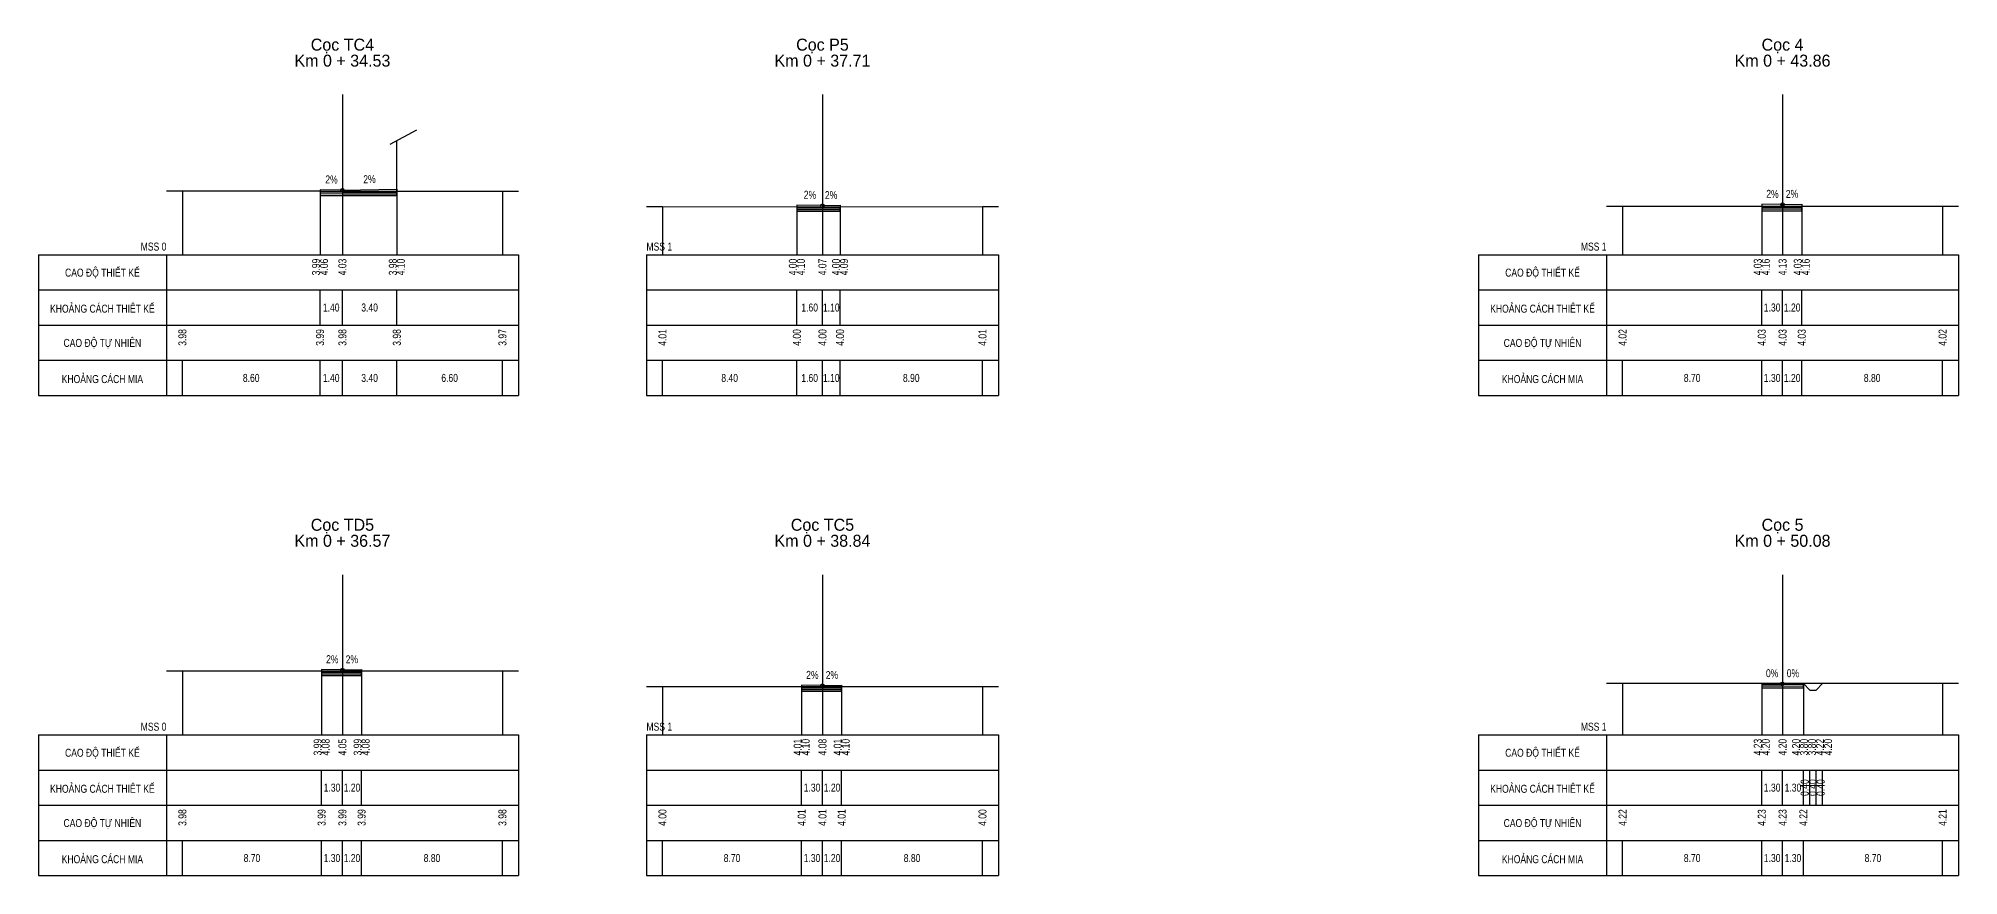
# Model space of a CAD drawing. Header units: inches. Extents: x 245 to 635, y -283 to 90.
# Drawn here: x 514.6 to 634.6, y -282.7 to -230.4 of the extents above; entities that cross this region are included whole.
import ezdxf
from ezdxf.enums import TextEntityAlignment as Align

# ---------------------------------------------------------------- set-up
doc = ezdxf.new("R2010")
doc.units = ezdxf.units.IN
doc.header["$MEASUREMENT"] = 0
for name, color, linetype in [('Bang TN tu nhien', 3, 'Continuous'), ('Dien thiet ke TN', 2, 'Continuous'), ('Duong cu', 8, 'Continuous'), ('Duong do thiet ke', 2, 'Continuous'), ('Duong dong trac ngang tu nhien', 9, 'Continuous'), ('KH_VAT', 8, 'Continuous'), ('Mat duong PD 1', 1, 'Continuous'), ('Taluy', 1, 'Continuous'), ('Trac ngang tu nhien', 3, 'Continuous'), ('TracNgang', 7, 'Continuous')]:
    doc.layers.add(name, color=color, linetype=linetype)
doc.styles.add('BangTN', font='viet buddy.shx', dxfattribs={"width": 0.8})

# ---------------------------------------------------------------- blocks, each defined once
blk = doc.blocks.new('ChieuDungVat2.dwg')
at = {"layer": 'KH_VAT', "color": 6}
for points in [[(-2.09, 14.6), (6.27, 19.07)], [(0, 0), (0, 15.72)]]:
    blk.add_lwpolyline(points, dxfattribs=at)

msp = doc.modelspace()

# ---------------------------------------------------------------- linework, layer by layer
at = {"layer": 'Bang TN tu nhien', "color": 3}
for p, q in [((533.58, -233.89), (533.58, -243.89)), ((563.58, -233.89), (563.58, -243.89)), ((623.58, -233.89), (623.58, -243.89)), ((514.58, -243.89), (514.58, -252.69)), ((514.58, -243.89), (544.58, -243.89)), ((522.58, -243.89), (522.58, -252.69)), ((544.58, -243.89), (544.58, -252.69)), ((552.58, -243.89), (552.58, -252.69)), ((552.58, -243.89), (574.58, -243.89)), ((574.58, -243.89), (574.58, -252.69)), ((604.58, -243.89), (604.58, -252.69)), ((604.58, -243.89), (634.58, -243.89)), ((612.58, -243.89), (612.58, -252.69)), ((634.58, -243.89), (634.58, -252.69)), ((514.58, -246.09), (544.58, -246.09)), ((552.58, -246.09), (574.58, -246.09)), ((604.58, -246.09), (634.58, -246.09)), ((514.58, -248.29), (544.58, -248.29)), ((552.58, -248.29), (574.58, -248.29)), ((604.58, -248.29), (634.58, -248.29)), ((514.58, -250.49), (544.58, -250.49)), ((552.58, -250.49), (574.58, -250.49)), ((604.58, -250.49), (634.58, -250.49)), ((514.58, -252.69), (544.58, -252.69)), ((552.58, -252.69), (574.58, -252.69)), ((604.58, -252.69), (634.58, -252.69)), ((533.58, -263.89), (533.58, -273.89)), ((563.58, -263.89), (563.58, -273.89)), ((623.58, -263.89), (623.58, -273.89)), ((514.58, -273.89), (514.58, -282.69)), ((514.58, -273.89), (544.58, -273.89)), ((522.58, -273.89), (522.58, -282.69)), ((544.58, -273.89), (544.58, -282.69)), ((552.58, -273.89), (552.58, -282.69)), ((552.58, -273.89), (574.58, -273.89)), ((574.58, -273.89), (574.58, -282.69)), ((604.58, -273.89), (604.58, -282.69)), ((604.58, -273.89), (634.58, -273.89)), ((612.58, -273.89), (612.58, -282.69)), ((634.58, -273.89), (634.58, -282.69)), ((514.58, -276.09), (544.58, -276.09)), ((552.58, -276.09), (574.58, -276.09)), ((604.58, -276.09), (634.58, -276.09)), ((514.58, -278.29), (544.58, -278.29)), ((552.58, -278.29), (574.58, -278.29)), ((604.58, -278.29), (634.58, -278.29)), ((514.58, -280.49), (544.58, -280.49)), ((552.58, -280.49), (574.58, -280.49)), ((604.58, -280.49), (634.58, -280.49)), ((514.58, -282.69), (544.58, -282.69)), ((552.58, -282.69), (574.58, -282.69)), ((604.58, -282.69), (634.58, -282.69))]:
    msp.add_line(p, q, dxfattribs=at)
at = {"layer": 'Dien thiet ke TN'}
for p, q in [((532.18, -239.83), (532.18, -243.89)), ((532.18, -239.83), (532.18, -243.89)), ((532.18, -239.83), (532.18, -243.89)), ((532.18, -239.83), (532.18, -243.89)), ((532.18, -239.83), (532.18, -243.89)), ((533.58, -239.85), (533.58, -243.89)), ((533.58, -239.85), (533.58, -243.89)), ((536.98, -239.79), (536.98, -243.89)), ((536.98, -239.79), (536.98, -243.89)), ((536.98, -239.79), (536.98, -243.89)), ((536.98, -239.79), (536.98, -243.89)), ((536.98, -239.79), (536.98, -243.89)), ((561.98, -240.79), (561.98, -243.89)), ((561.98, -240.79), (561.98, -243.89)), ((561.98, -240.79), (561.98, -243.89)), ((561.98, -240.79), (561.98, -243.89)), ((561.98, -240.79), (561.98, -243.89)), ((563.58, -240.82), (563.58, -243.89)), ((563.58, -240.82), (563.58, -243.89)), ((564.68, -240.8), (564.68, -243.89)), ((564.68, -240.8), (564.68, -243.89)), ((564.68, -240.8), (564.68, -243.89)), ((564.68, -240.8), (564.68, -243.89)), ((564.68, -240.8), (564.68, -243.89)), ((622.28, -240.73), (622.28, -243.89)), ((622.28, -240.73), (622.28, -243.89)), ((622.28, -240.73), (622.28, -243.89)), ((622.28, -240.73), (622.28, -243.89)), ((622.28, -240.73), (622.28, -243.89)), ((623.58, -240.75), (623.58, -243.89)), ((623.58, -240.75), (623.58, -243.89)), ((624.78, -240.73), (624.78, -243.89)), ((624.78, -240.73), (624.78, -243.89)), ((624.78, -240.73), (624.78, -243.89)), ((624.78, -240.73), (624.78, -243.89)), ((624.78, -240.73), (624.78, -243.89)), ((532.28, -269.81), (532.28, -273.89)), ((532.28, -269.81), (532.28, -273.89)), ((532.28, -269.81), (532.28, -273.89)), ((532.28, -269.81), (532.28, -273.89)), ((532.28, -269.81), (532.28, -273.89)), ((533.58, -269.83), (533.58, -273.89)), ((533.58, -269.83), (533.58, -273.89)), ((534.78, -269.81), (534.78, -273.89)), ((534.78, -269.81), (534.78, -273.89)), ((534.78, -269.81), (534.78, -273.89)), ((534.78, -269.81), (534.78, -273.89)), ((534.78, -269.81), (534.78, -273.89)), ((562.28, -270.78), (562.28, -273.89)), ((562.28, -270.78), (562.28, -273.89)), ((562.28, -270.78), (562.28, -273.89)), ((562.28, -270.78), (562.28, -273.89)), ((562.28, -270.78), (562.28, -273.89)), ((563.58, -270.81), (563.58, -273.89)), ((563.58, -270.81), (563.58, -273.89)), ((564.78, -270.78), (564.78, -273.89)), ((564.78, -270.78), (564.78, -273.89)), ((564.78, -270.78), (564.78, -273.89)), ((564.78, -270.78), (564.78, -273.89)), ((564.78, -270.78), (564.78, -273.89)), ((622.28, -270.69), (622.28, -273.89)), ((622.28, -270.69), (622.28, -273.89)), ((622.28, -270.69), (622.28, -273.89)), ((622.28, -270.69), (622.28, -273.89)), ((622.28, -270.69), (622.28, -273.89)), ((623.58, -270.69), (623.58, -273.89)), ((623.58, -270.69), (623.58, -273.89)), ((624.88, -270.69), (624.88, -273.89)), ((624.88, -270.69), (624.88, -273.89)), ((624.88, -270.69), (624.88, -273.89)), ((624.88, -270.69), (624.88, -273.89)), ((624.88, -270.69), (624.88, -273.89))]:
    msp.add_line(p, q, dxfattribs=at)
at = {"layer": 'Duong cu'}
for points in [[(532.18, -239.9), (532.18, -240.19), (533.58, -240.2), (536.98, -240.2), (536.98, -239.91)], [(532.18, -239.97), (533.58, -239.98), (536.98, -239.98)], [(532.18, -240.07), (533.58, -240.08), (536.98, -240.08)], [(561.98, -240.89), (561.98, -241.18), (563.58, -241.18), (564.68, -241.18), (564.68, -240.89)], [(561.98, -240.96), (563.58, -240.96), (564.68, -240.96)], [(561.98, -241.06), (563.58, -241.06), (564.68, -241.06)], [(622.28, -240.86), (622.28, -241.15), (623.58, -241.15), (624.78, -241.15), (624.78, -240.86)], [(622.28, -240.93), (623.58, -240.93), (624.78, -240.93)], [(622.28, -241.03), (623.58, -241.03), (624.78, -241.03)], [(532.28, -269.9), (532.28, -270.19), (533.58, -270.19), (534.78, -270.19), (534.78, -269.9)], [(532.28, -269.97), (533.58, -269.97), (534.78, -269.97)], [(532.28, -270.07), (533.58, -270.07), (534.78, -270.07)], [(562.28, -270.88), (562.28, -271.17), (563.58, -271.17), (564.78, -271.17), (564.78, -270.88)], [(562.28, -270.95), (563.58, -270.95), (564.78, -270.95)], [(562.28, -271.05), (563.58, -271.05), (564.78, -271.05)], [(622.28, -270.66), (622.28, -270.95), (623.58, -270.95), (624.88, -270.96), (624.88, -270.67)], [(622.28, -270.73), (623.58, -270.73), (624.88, -270.74)], [(622.28, -270.83), (623.58, -270.83), (624.88, -270.84)]]:
    msp.add_lwpolyline(points, dxfattribs=at)
at = {"layer": 'Duong do thiet ke', "color": 1}
for centre in [(533.58, -239.85), (563.58, -240.82), (623.58, -240.75), (533.58, -269.83), (563.58, -270.81), (623.58, -270.69)]:
    msp.add_circle(centre, 0.1, dxfattribs=at)
at = {"layer": 'Duong dong trac ngang tu nhien', "color": 8}
for p, q in [((523.58, -239.9), (523.58, -243.89)), ((532.18, -239.9), (532.18, -243.89)), ((533.58, -239.91), (533.58, -243.89)), ((536.98, -239.91), (536.98, -243.89)), ((543.58, -239.91), (543.58, -243.89)), ((553.58, -240.88), (553.58, -243.89)), ((561.98, -240.89), (561.98, -243.89)), ((563.58, -240.89), (563.58, -243.89)), ((564.68, -240.89), (564.68, -243.89)), ((573.58, -240.87), (573.58, -243.89)), ((613.58, -240.86), (613.58, -243.89)), ((622.28, -240.86), (622.28, -243.89)), ((623.58, -240.86), (623.58, -243.89)), ((624.78, -240.86), (624.78, -243.89)), ((633.58, -240.86), (633.58, -243.89)), ((523.58, -269.9), (523.58, -273.89)), ((532.28, -269.9), (532.28, -273.89)), ((533.58, -269.9), (533.58, -273.89)), ((534.78, -269.9), (534.78, -273.89)), ((543.58, -269.9), (543.58, -273.89)), ((553.58, -270.88), (553.58, -273.89)), ((562.28, -270.88), (562.28, -273.89)), ((563.58, -270.88), (563.58, -273.89)), ((564.78, -270.88), (564.78, -273.89)), ((573.58, -270.88), (573.58, -273.89)), ((613.58, -270.66), (613.58, -273.89)), ((622.28, -270.66), (622.28, -273.89)), ((623.58, -270.66), (623.58, -273.89)), ((624.88, -270.67), (624.88, -273.89)), ((633.58, -270.67), (633.58, -273.89))]:
    msp.add_line(p, q, dxfattribs=at)
at = {"layer": 'Mat duong PD 1'}
for points in [[(533.58, -239.85), (532.18, -239.83)], [(533.58, -239.85), (536.98, -239.79)], [(563.58, -240.82), (561.98, -240.79)], [(563.58, -240.82), (564.68, -240.8)], [(623.58, -240.75), (622.28, -240.73)], [(623.58, -240.75), (624.78, -240.73)], [(533.58, -269.83), (532.28, -269.81)], [(533.58, -269.83), (534.78, -269.81)], [(563.58, -270.81), (562.28, -270.78)], [(563.58, -270.81), (564.78, -270.78)], [(623.58, -270.69), (622.28, -270.69)], [(623.58, -270.69), (624.88, -270.69)]]:
    msp.add_lwpolyline(points, dxfattribs=at)
at = {"layer": 'Taluy'}
for points in [[(532.18, -239.83), (532.18, -239.9), (532.18, -239.9)], [(536.98, -239.79), (536.98, -239.91), (536.98, -239.91)], [(561.98, -240.79), (561.98, -240.89), (561.98, -240.89)], [(564.68, -240.8), (564.68, -240.89), (564.68, -240.89)], [(622.28, -240.73), (622.28, -240.86), (622.28, -240.86)], [(624.78, -240.73), (624.78, -240.86), (624.78, -240.86)], [(532.28, -269.81), (532.28, -269.9), (532.28, -269.9)], [(534.78, -269.81), (534.78, -269.9), (534.78, -269.9)], [(562.28, -270.78), (562.28, -270.88), (562.28, -270.88)], [(564.78, -270.78), (564.78, -270.88), (564.78, -270.88)], [(622.28, -270.69), (622.28, -270.66)], [(624.88, -270.69), (625.28, -271.09), (625.68, -271.09), (626.08, -270.69), (626.08, -270.67)]]:
    msp.add_lwpolyline(points, dxfattribs=at)
at = {"layer": 'Trac ngang tu nhien', "color": 3}
for points in [[(522.58, -239.9), (523.58, -239.9), (532.18, -239.9), (533.58, -239.91), (536.98, -239.91), (543.58, -239.91), (544.58, -239.91)], [(552.58, -240.88), (553.58, -240.88), (561.98, -240.89), (563.58, -240.89), (564.68, -240.89), (573.58, -240.87), (574.58, -240.87)], [(612.58, -240.86), (613.58, -240.86), (622.28, -240.86), (623.58, -240.86), (624.78, -240.86), (633.58, -240.86), (634.58, -240.86)], [(522.58, -269.9), (523.58, -269.9), (532.28, -269.9), (533.58, -269.9), (534.78, -269.9), (543.58, -269.9), (544.58, -269.9)], [(552.58, -270.88), (553.58, -270.88), (562.28, -270.88), (563.58, -270.88), (564.78, -270.88), (573.58, -270.88), (574.58, -270.88)], [(612.58, -270.66), (613.58, -270.66), (622.28, -270.66), (623.58, -270.66), (624.88, -270.67), (633.58, -270.67), (634.58, -270.67)]]:
    msp.add_lwpolyline(points, dxfattribs=at)
at = {"layer": 'TracNgang', "color": 2}
for p, q in [((532.18, -248.29), (532.18, -246.09)), ((533.58, -248.29), (533.58, -246.09)), ((536.98, -248.29), (536.98, -246.09)), ((561.98, -248.29), (561.98, -246.09)), ((563.58, -248.29), (563.58, -246.09)), ((564.68, -248.29), (564.68, -246.09)), ((622.28, -248.29), (622.28, -246.09)), ((623.58, -248.29), (623.58, -246.09)), ((624.78, -248.29), (624.78, -246.09)), ((532.28, -278.29), (532.28, -276.09)), ((533.58, -278.29), (533.58, -276.09)), ((534.78, -278.29), (534.78, -276.09)), ((562.28, -278.29), (562.28, -276.09)), ((563.58, -278.29), (563.58, -276.09)), ((564.78, -278.29), (564.78, -276.09)), ((622.28, -278.29), (622.28, -276.09)), ((623.58, -278.29), (623.58, -276.09)), ((624.88, -278.29), (624.88, -276.09)), ((625.28, -278.29), (625.28, -276.09)), ((625.68, -278.29), (625.68, -276.09)), ((626.08, -278.29), (626.08, -276.09))]:
    msp.add_line(p, q, dxfattribs=at)
at = {"layer": 'TracNgang', "color": 3}
for p, q in [((523.58, -252.69), (523.58, -250.49)), ((532.18, -252.69), (532.18, -250.49)), ((533.58, -252.69), (533.58, -250.49)), ((536.98, -252.69), (536.98, -250.49)), ((543.58, -252.69), (543.58, -250.49)), ((553.58, -252.69), (553.58, -250.49)), ((561.98, -252.69), (561.98, -250.49)), ((563.58, -252.69), (563.58, -250.49)), ((564.68, -252.69), (564.68, -250.49)), ((573.58, -252.69), (573.58, -250.49)), ((613.58, -252.69), (613.58, -250.49)), ((622.28, -252.69), (622.28, -250.49)), ((623.58, -252.69), (623.58, -250.49)), ((624.78, -252.69), (624.78, -250.49)), ((633.58, -252.69), (633.58, -250.49)), ((523.58, -282.69), (523.58, -280.49)), ((532.28, -282.69), (532.28, -280.49)), ((533.58, -282.69), (533.58, -280.49)), ((534.78, -282.69), (534.78, -280.49)), ((543.58, -282.69), (543.58, -280.49)), ((553.58, -282.69), (553.58, -280.49)), ((562.28, -282.69), (562.28, -280.49)), ((563.58, -282.69), (563.58, -280.49)), ((564.78, -282.69), (564.78, -280.49)), ((573.58, -282.69), (573.58, -280.49)), ((613.58, -282.69), (613.58, -280.49)), ((622.28, -282.69), (622.28, -280.49)), ((623.58, -282.69), (623.58, -280.49)), ((624.88, -282.69), (624.88, -280.49)), ((633.58, -282.69), (633.58, -280.49))]:
    msp.add_line(p, q, dxfattribs=at)

# ---------------------------------------------------------------- block references
at = {"color": 3, "xscale": 0.2, "yscale": 0.2, "zscale": 0.2}
msp.add_blockref('ChieuDungVat2.dwg', (536.98, -239.91), dxfattribs=at)

# ---------------------------------------------------------------- texts
at = {"layer": 'Bang TN tu nhien', "color": 3, "style": 'BangTN', "width": 0.8}
for s, p in [('CAO ĐỘ THIẾT KẾ', (518.58, -244.99)), ('CAO ĐỘ THIẾT KẾ', (608.58, -244.99)), ('KHOẢNG CÁCH THIÊT KẾ', (518.58, -247.19)), ('KHOẢNG CÁCH THIÊT KẾ', (608.58, -247.19)), ('CAO ĐỘ TỰ NHIÊN', (518.58, -249.39)), ('CAO ĐỘ TỰ NHIÊN', (608.58, -249.39)), ('KHOẢNG CÁCH MIA', (518.58, -251.59)), ('KHOẢNG CÁCH MIA', (608.58, -251.59)), ('CAO ĐỘ THIẾT KẾ', (518.58, -274.99)), ('CAO ĐỘ THIẾT KẾ', (608.58, -274.99)), ('KHOẢNG CÁCH THIÊT KẾ', (518.58, -277.19)), ('KHOẢNG CÁCH THIÊT KẾ', (608.58, -277.19)), ('CAO ĐỘ TỰ NHIÊN', (518.58, -279.39)), ('CAO ĐỘ TỰ NHIÊN', (608.58, -279.39)), ('KHOẢNG CÁCH MIA', (518.58, -281.59)), ('KHOẢNG CÁCH MIA', (608.58, -281.59))]:
    msp.add_text(s, height=0.5, dxfattribs=at).set_placement(p, align=Align.MIDDLE)
at = {"layer": 'Dien thiet ke TN', "color": 2, "style": 'BangTN', "width": 0.8}
for rotation, p in [(358.8542, (532.89, -239.59)), (1.1458, (535.28, -239.57)), (358.8542, (562.79, -240.55)), (1.1458, (564.13, -240.56)), (358.8542, (622.94, -240.49)), (1.1458, (624.18, -240.49)), (358.8542, (532.94, -269.57)), (1.1458, (534.18, -269.57)), (358.8542, (562.94, -270.55)), (1.1458, (564.18, -270.55))]:
    msp.add_text('2%', height=0.5, rotation=rotation, dxfattribs=at).set_placement(p, align=Align.BOTTOM_CENTER)
for p in [(622.93, -270.44), (624.23, -270.44)]:
    msp.add_text('0%', height=0.5, dxfattribs=at).set_placement(p, align=Align.BOTTOM_CENTER)
at = {"layer": 'Trac ngang tu nhien', "color": 3, "style": 'BangTN'}
for s, p in [('Cọc TC4', (533.58, -231.14)), ('Cọc P5', (563.58, -231.14)), ('Cọc 4', (623.58, -231.14)), ('Km 0 + 34.53', (533.58, -232.14)), ('Km 0 + 37.71', (563.58, -232.14)), ('Km 0 + 43.86', (623.58, -232.14)), ('Cọc TD5', (533.58, -261.14)), ('Cọc TC5', (563.58, -261.14)), ('Cọc 5', (623.58, -261.14)), ('Km 0 + 36.57', (533.58, -262.14)), ('Km 0 + 38.84', (563.58, -262.14)), ('Km 0 + 50.08', (623.58, -262.14))]:
    msp.add_text(s, height=0.75, dxfattribs=at).set_placement(p, align=Align.CENTER)
at = {"layer": 'Trac ngang tu nhien', "color": 3, "char_height": 0.5, "style": 'BangTN'}
for s, insert, attachment_point in [('MSS 0', (522.58, -243.64), 9), ('MSS 1', (552.58, -243.64), 7), ('MSS 1', (612.58, -243.64), 9), ('MSS 0', (522.58, -273.64), 9), ('MSS 1', (552.58, -273.64), 7), ('MSS 1', (612.58, -273.64), 9)]:
    msp.add_mtext(s, dxfattribs=dict(at, insert=insert, attachment_point=attachment_point))
at = {"layer": 'TracNgang', "color": 2, "style": 'BangTN', "width": 0.8}
for s, p in [('3.99', (531.93, -244.14)), ('4.06', (532.43, -244.14)), ('4.03', (533.58, -244.14)), ('3.98', (536.73, -244.14)), ('4.10', (537.23, -244.14)), ('4.00', (561.73, -244.14)), ('4.10', (562.23, -244.14)), ('4.07', (563.58, -244.14)), ('4.00', (564.43, -244.14)), ('4.09', (564.93, -244.14)), ('4.03', (622.03, -244.14)), ('4.16', (622.53, -244.14)), ('4.13', (623.58, -244.14)), ('4.03', (624.53, -244.14)), ('4.16', (625.03, -244.14)), ('3.99', (532.03, -274.14)), ('4.08', (532.53, -274.14)), ('4.05', (533.58, -274.14)), ('3.99', (534.53, -274.14)), ('4.08', (535.03, -274.14)), ('4.01', (562.03, -274.14)), ('4.10', (562.53, -274.14)), ('4.08', (563.58, -274.14)), ('4.01', (564.53, -274.14)), ('4.10', (565.03, -274.14)), ('4.23', (622.03, -274.14)), ('4.20', (622.53, -274.14)), ('4.20', (623.58, -274.14)), ('4.20', (624.42, -274.14)), ('3.80', (624.92, -274.14)), ('3.80', (625.42, -274.14)), ('4.22', (625.92, -274.14)), ('4.20', (626.42, -274.14))]:
    msp.add_text(s, height=0.5, rotation=90, dxfattribs=at).set_placement(p, align=Align.MIDDLE_RIGHT)
for s, p in [('1.40', (532.88, -247.19)), ('3.40', (535.28, -247.19)), ('1.60', (562.78, -247.19)), ('1.10', (564.13, -247.19)), ('1.30', (622.93, -247.19)), ('1.20', (624.18, -247.19)), ('1.30', (532.93, -277.19)), ('1.20', (534.18, -277.19)), ('1.30', (562.93, -277.19)), ('1.20', (564.18, -277.19)), ('1.30', (622.93, -277.19)), ('1.30', (624.23, -277.19))]:
    msp.add_text(s, height=0.5, dxfattribs=at).set_placement(p, align=Align.MIDDLE)
at = {"layer": 'TracNgang', "color": 3, "style": 'BangTN', "width": 0.8}
for s, p in [('3.98', (523.58, -248.54)), ('3.99', (532.18, -248.54)), ('3.98', (533.58, -248.54)), ('3.98', (536.98, -248.54)), ('3.97', (543.58, -248.54)), ('4.01', (553.58, -248.54)), ('4.00', (561.98, -248.54)), ('4.00', (563.58, -248.54)), ('4.00', (564.68, -248.54)), ('4.01', (573.58, -248.54)), ('4.02', (613.58, -248.54)), ('4.03', (622.28, -248.54)), ('4.03', (623.58, -248.54)), ('4.03', (624.78, -248.54)), ('4.02', (633.58, -248.54)), ('3.98', (523.58, -278.54)), ('3.99', (532.28, -278.54)), ('3.99', (533.58, -278.54)), ('3.99', (534.78, -278.54)), ('3.98', (543.58, -278.54)), ('4.00', (553.58, -278.54)), ('4.01', (562.28, -278.54)), ('4.01', (563.58, -278.54)), ('4.01', (564.78, -278.54)), ('4.00', (573.58, -278.54)), ('4.22', (613.58, -278.54)), ('4.23', (622.28, -278.54)), ('4.23', (623.58, -278.54)), ('4.22', (624.88, -278.54)), ('4.21', (633.58, -278.54))]:
    msp.add_text(s, height=0.5, rotation=90, dxfattribs=at).set_placement(p, align=Align.MIDDLE_RIGHT)
for s, p in [('8.60', (527.88, -251.59)), ('1.40', (532.88, -251.59)), ('3.40', (535.28, -251.59)), ('6.60', (540.28, -251.59)), ('8.40', (557.78, -251.59)), ('1.60', (562.78, -251.59)), ('1.10', (564.13, -251.59)), ('8.90', (569.13, -251.59)), ('8.70', (617.93, -251.59)), ('1.30', (622.93, -251.59)), ('1.20', (624.18, -251.59)), ('8.80', (629.18, -251.59)), ('8.70', (527.93, -281.59)), ('1.30', (532.93, -281.59)), ('1.20', (534.18, -281.59)), ('8.80', (539.18, -281.59)), ('8.70', (557.93, -281.59)), ('1.30', (562.93, -281.59)), ('1.20', (564.18, -281.59)), ('8.80', (569.18, -281.59)), ('8.70', (617.93, -281.59)), ('1.30', (622.93, -281.59)), ('1.30', (624.23, -281.59)), ('8.70', (629.23, -281.59))]:
    msp.add_text(s, height=0.5, dxfattribs=at).set_placement(p, align=Align.MIDDLE)
at = {"layer": 'TracNgang', "color": 2, "style": 'BangTN', "width": 0.8}
for p in [(624.96, -277.19), (625.46, -277.19), (625.96, -277.19)]:
    msp.add_text('0.40', height=0.5, rotation=90, dxfattribs=at).set_placement(p, align=Align.MIDDLE)

doc.saveas('drawing.dxf')
